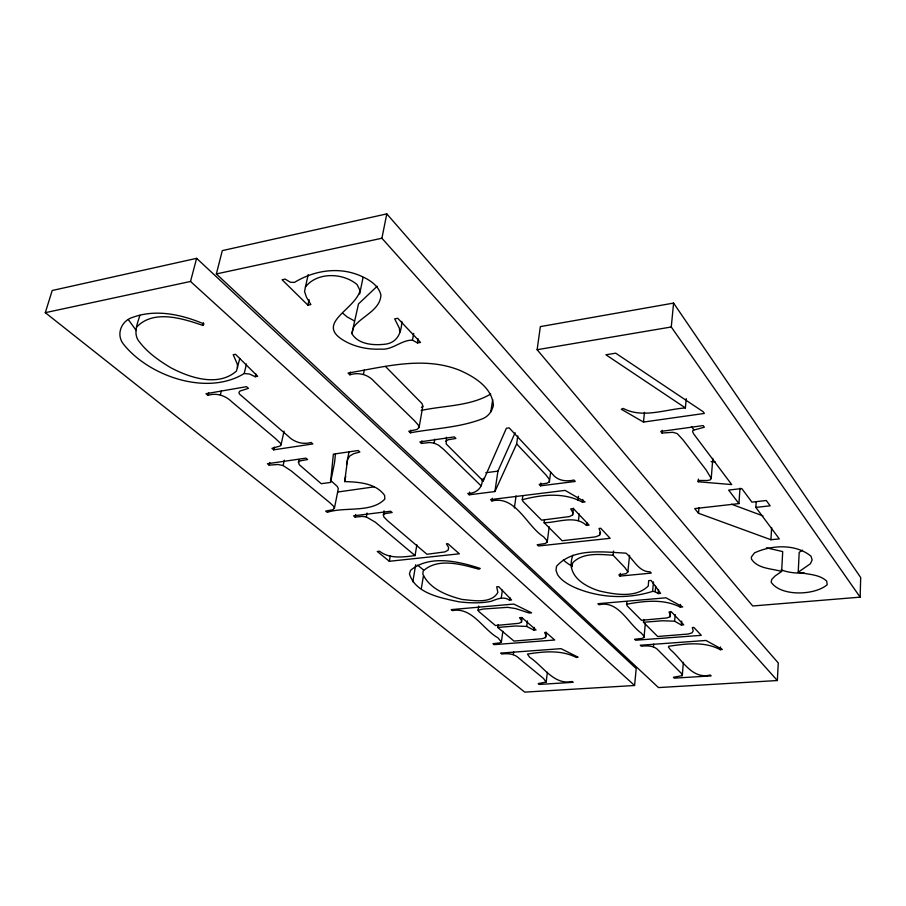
<?xml version="1.0" encoding="UTF-8"?>
<svg xmlns="http://www.w3.org/2000/svg" width="906" height="906" viewBox="0 0 906 906"><rect width="100%" height="100%" fill="white"/><g stroke="black" fill="none" stroke-linecap="round" stroke-linejoin="round"><path stroke-width="1.36" d="M860.134 597.156L860.7 577.575L673.577 303.091L540.361 326.613L537.122 349.716L752.727 605.978L860.134 597.156L671.278 326.987L673.577 303.091M766.431 547.802L782.705 551.595L781.64 571.437L775.049 576.012L771.753 579.421L771.142 582.196C780.995 596.816 815.185 595.378 827.223 584.653L826.691 581.131C819.205 574.042 807.676 574.563 798.231 572.207L799.194 552.32L802.557 550.18M777.348 680.531L778.277 662.988L386.794 213.873L222.31 250.622L216.353 273.94L658.492 687.586L777.348 680.531L381.902 238.244L386.794 213.873M522.841 495.661L522.275 499.738L523.068 501.482L541.607 520.157L569.455 516.579L572.637 514.936L572.785 512.49L570.712 508.889L573.385 508.583L589.115 525.129L586.476 525.423C574.948 514.676 557.688 522.773 544.121 522.683L544.472 520.01M756.193 501.799L755.842 507.405L779.307 538.889L770.938 539.738L771.64 527.485M770.938 539.738L698.503 513.26L694.709 508.606L738.934 503.6L739.998 488.187M720.338 649.727C704.472 641.086 685.683 643.826 668.73 646.25L668.435 646.997L670.349 649.602C682.229 659.545 691.776 679.727 710.27 674.993L711.131 675.876L674.291 678.152L673.396 677.292L682.275 675.627L682.207 674.234L658.492 650.451C654.257 645.412 647.246 645.616 641.267 646.193L640.293 645.253L705.989 640.463L722.275 649.432L720.338 649.727L720.53 646.952M711.244 478.459L706.136 469.965L682.898 439.738L677.224 433.589L672.83 432.309L662.003 433.045L660.746 431.437L703.147 425.582L704.347 427.224L693.011 430.293L692.592 431.562L693.656 433.872L731.697 484.574L698.198 481.765L698.458 480.463L707.405 480.52L710.27 479.886L711.244 478.459L712.807 458.391M698.503 513.26L698.956 507.734M682.275 675.627L683.373 662.309M698.198 481.765L698.413 479.104M643.747 619.455L643.475 622.275L657.688 636.499L688.141 634.03L692.003 632.864L693.215 630.836L692.32 627.541L693.86 627.428L701.301 635.344L635.638 640.225L634.642 639.274L641.822 638.458L644.019 637.45L643.747 635.933L641.357 633.158C628.073 623.758 618.572 600.123 599.002 604.755L597.926 603.702L665.989 597.801L682.739 606.918L680.293 607.122L680.519 604.449M626.726 601.629L626.975 605.65L641.493 620.293L666.997 617.949L670.044 616.726L670.44 614.846L668.979 612.06L671.414 611.856L683.747 624.834L681.346 625.027L681.674 621.086M681.346 625.027L674.63 621.188L675.197 614.596M670.044 616.726L670.508 611.437M685.4 407.915L605.921 354.79L615.695 353.181L703.09 411.686L704.37 413.442L643.475 422.06L621.278 409.252L623.237 408.436C642.716 418.651 665.117 409.387 685.4 407.915L686.227 398.617M572.909 555.185C565.389 574.812 583.623 586.069 599.478 590.984C615.038 594.506 635.91 598.288 648.277 585.978L648.662 580.655L651.086 580.429L660.644 593.373L658.152 593.589L655.174 591.697L655.672 586.261M658.152 593.589L658.526 589.523M653.419 646.816L653.679 644.075M577.303 588.549C601.086 598.073 628.175 599.194 652.603 591.369L653.486 581.879M634.574 685.491L636.205 668.571L196.625 258.335L52.197 290.509L45.3 312.672L524.778 692.127L634.574 685.491L190.52 281.46L45.3 312.672M662.003 433.045L662.275 430.282M644.019 637.45L645.332 623.6M299.014 459.489L298.436 462.207L299.342 464.801L321.245 483.702L330.543 482.445L333.363 454.144L358.221 450.52L359.863 451.992L353.691 453.702L349.795 455.967L347.61 459.387L344.642 481.596C358.55 482.026 375.764 483.034 384.608 495.389L384.835 499.115C370.95 513.362 344.665 506.454 327.259 512.354L325.696 511.086L332.762 509.75L334.427 508.209L338.312 488.628L337.338 486.488L330.362 480.157M335.424 454.133L334.586 462.377L330.543 482.445M577.303 588.549A54.043 22.276 6.3 0 1 557.518 574.551L555.99 570.316L556.522 566.284C573.181 547.586 603.192 552.037 625.933 553.147C633.577 559.172 638.741 572.128 650.021 571.765L651.278 573.113L619.976 576.08L618.832 574.891L625.978 573.668L627.869 571.901L629.557 555.355M643.475 422.06L644.472 412.343M619.976 576.08L620.259 573.339M627.869 571.901L624.97 567.654L613.102 555.242L613.555 551.041M544.121 522.683L562.139 540.735L595.401 536.896L599.5 535.321L599.795 532.671M586.476 525.423L586.794 522.751M578.436 520.61L579.24 513.895M599.5 535.321L600.519 532.683L599.025 528.447L600.712 528.266L610.168 538.323L538.424 545.978L537.179 544.766L544.959 543.566L547.213 542.23L546.669 540.282L543.577 536.771C526.805 526.261 515.854 495.186 491.935 500.95L490.554 499.602L565.106 490.395L585.072 501.935L582.501 502.241L582.818 499.5M572.637 514.936L573.464 508.187M577.937 500.384L578.436 496.273M546.171 682.037L543.419 678.379L518.753 658.062C514.28 653.611 507.7 653.328 501.799 653.996L500.701 653.101L561.029 648.662L578.085 657.19L576.341 657.473C561.199 649.681 543.532 651.505 527.462 654.098L529.659 657.28C543.034 665.887 553.781 685.536 572.207 681.471L573.192 682.309L539.229 684.438L538.221 683.611L546.171 682.037L547.371 672.297M399.761 332.196L399.376 328.232L394.665 318.867L397.734 318.289L420.52 342.4L417.507 342.932L412.457 340.146C401.256 339.897 392.423 350.395 380.577 349.116C369.274 349.614 357.813 347.542 347.61 342.593C311.641 324.405 354.405 310.758 360.101 290.611L357.021 284.507C342.989 272.74 317.27 271.743 305.424 286.987L304.552 291.573L306.488 297.259L310.883 304.563L307.904 305.152L282.094 279.75L285.118 279.116L290.407 282.242L294.461 282.412C313.725 270.645 337.745 266.568 359.116 275.243C368.187 279.037 378.448 284.711 380.916 295.039C380.384 309.943 361.97 316.115 353.838 326.806L351.845 333.544C357.983 344.201 372.593 345.413 383.668 344.359C396.964 343.487 401.517 333.215 401.8 321.392M498.107 624.71L497.734 627.439L514.008 641.086L542.06 638.73L545.435 637.631L546.114 632.195M547.213 542.23L549.195 526.805M478.685 606.069L478.074 610.225L478.832 611.516L495.457 625.536L518.878 623.317L521.482 622.162L521.471 620.361L519.523 617.688L521.765 617.496L536.024 629.93L533.804 630.1L534.155 627.371M533.804 630.1L526.714 626.431L527.439 620.95M446.443 437.27L446.205 443.94L483.204 481.018L506.375 428.255L509.127 427.859L552.581 474.212C557.688 480.882 566.318 481.765 573.962 480.021L575.276 481.448L540.52 485.82L539.172 484.416L546.93 483.215L549.376 481.867L550.644 472.151M521.482 622.162L522.037 618.028M540.52 485.82L540.893 483.057M513.272 654.608L513.634 651.969M545.435 637.631L546.148 635.684L544.619 632.524L546.035 632.411L554.676 640.01L494.087 644.642L492.955 643.713L499.534 642.932L501.38 641.969L502.864 631.267M509.5 600.157C503.747 596.046 497.179 599.013 491.358 601.256C480.724 603.453 469.795 603.056 459.07 601.844C441.437 597.983 415.299 593.702 409.455 573.792L410.543 570.338C429.569 554.461 458.742 561.358 480.237 568.447L478.923 569.24C461.834 564.427 437.768 557.349 423.204 570.984L422.808 573.906C429.387 588.957 447.304 595.695 462.275 599.478C473.476 600.474 491.494 604.053 497.858 592.399L496.692 586.828L498.64 586.646L511.607 599.976L509.5 600.157L509.863 597.541M501.278 597.994L502.377 590.134M514.359 508.006L516.069 495.888M482.117 479.002C483.215 487.688 475.944 493.645 467.79 493.442L469.217 494.801L494.903 491.562L516.647 443.929L517.79 435.911M491.935 500.95L492.332 498.243M494.903 491.562L497.926 471.131L515.118 432.762M483.204 481.018L483.623 478.277M490.803 411.913L492.694 399.603M469.217 494.801L469.636 492.094M421.29 588.73L423.464 575.695M412.808 581.833L415.695 564.778M384.076 510.848L383.351 514.767L383.918 516.998L387.587 520.724L426.975 554.291L444.937 551.89L448.153 550.135L448.64 547.518L446.398 543.827L447.836 543.668L459.342 553.804L389.32 561.29L377.27 551.482L379.557 551.233C389.75 559.138 403.181 557.077 415.039 555.582L416.873 544.778M481.075 485.843L443.634 449.387L438.595 445.208L434.121 443.102L434.789 439.138M434.121 443.102L429.716 442.513L421.46 443.43L421.924 440.792M419.07 427.541L418.21 424.948L414.269 420.531L374.393 381.686C368.266 374.54 358.731 371.992 349.852 374.801L348.029 373.057C384.416 366.907 423.578 355.798 459.58 370.26C474.495 376.783 492.06 387.508 493.43 405.401C492.003 411.12 488.696 416.035 483.204 418.493C460.044 427.711 434.665 428.3 410.395 432.796L408.776 431.245L416.987 429.478L419.07 427.541L422.83 406.171L421.981 403.532L385.56 366.545M389.32 561.29L390.271 555.944M410.395 432.796L410.871 430.146M417.507 342.932L418.232 338.912M412.457 340.146L413.691 333.419M415.039 555.582L375.333 522.207L366.341 516.941L367.066 513.045M366.341 516.941L362.423 516.409L355.129 517.077L355.628 514.483M344.642 481.596L345.707 476.239M363.431 374.28L364.257 370.124M346.522 464.472L348.946 452.196M349.852 374.801L350.407 372.038M359.671 293.997L363.057 277.451M351.845 333.544L358.516 303.906L377.156 286.251M334.427 508.209L333.442 506.103L329.58 502.502L291.234 470.927L283.136 465.571L284.314 460.18M307.904 305.152L309.105 299.716M281.03 444.869L280.645 443.498L275.277 438.345L231.879 401.868C225.526 395.639 216.602 392.57 207.95 395.344L205.979 393.714L246.523 386.669L248.459 388.334L239.897 391.086L238.98 392.4L239.354 393.951L288.346 436.33C294.359 442.355 302.921 444.778 311.109 442.456L312.83 443.951L273.657 449.829L271.891 448.368L280.147 446.012L281.03 444.869L284.065 431.131M283.136 465.571L277.949 464.484L269.173 465.14L269.773 462.456M273.657 449.829L274.258 447.1M305.424 286.987L308.199 274.609M139.864 315.379C137.304 324.099 132.604 334.246 139.683 342.23C147.927 352.887 159.162 360.735 170.6 367.621C189.682 377.791 218.153 387.202 236.443 371.075L239.807 358.38M136.591 327.134C153.465 309.127 182.706 318.493 202.797 325.401L204.02 323.963C181.834 314.609 156.274 308.799 132.888 317.281C121.574 320.554 115.855 333.963 123.148 343.748C148.573 376.239 207.089 396.477 244.201 373.51L249.535 374.042L255.243 376.737L255.877 374.019M244.201 373.51L246.466 363.986M220.373 394.812L221.347 390.814M207.95 395.344L208.607 392.683M202.797 325.401L203.476 322.763M190.52 281.46L196.625 258.335M571.426 567.53L572.852 562.626C583.226 552.264 599.749 554.404 613.102 555.242M421.449 407.485L422.83 406.171M298.436 462.207L300.294 460.837L307.61 459.569L305.911 458.142L267.44 463.736L269.173 465.14M490.712 394.053C469.908 406.375 444.2 405.424 421.165 410.463M445.786 441.245L448.074 439.784L455.922 438.447L454.37 436.896L419.886 441.913L421.46 443.43M522.275 499.738C541.663 494.585 563.985 492.003 582.501 502.241M383.351 514.767L385.276 513.566L392.162 512.513L390.667 511.233L353.612 515.82L355.129 517.077M798.231 572.207L810.383 563.759L812.161 559.919L810.972 556.171C795.751 543.668 771.663 544.88 754.539 552.864L751.414 556.93L751.459 559.093C757.654 568.855 771.629 568.492 781.64 571.437M478.074 610.225L483.147 609.036L507.553 607.337L515.593 608.572L529.093 612.988L531.55 612.773L513.77 604.064L451.211 609.625L452.434 610.633C472.094 606.692 483.147 629.647 497.994 637.858L501.38 641.969M626.454 604.291C644.03 600.905 663.577 598.662 680.293 607.122M216.353 273.94L381.902 238.244M255.243 376.737L257.712 376.296L235.515 354.303L233.227 354.722L237.338 364.167L237.508 367.938M537.122 349.716L671.278 326.987M374.314 486.828L337.983 491.981M485.82 472.728L497.926 471.131M755.842 507.405L770.145 505.808L766.283 500.508L751.912 502.139L741.788 488.549L728.65 490.089L738.934 503.6M497.734 627.439L515.208 626.001L526.714 626.431M643.475 622.275L662.456 620.757L674.63 621.188M804.268 573.022C796.476 573.362 788.447 572.683 781.131 569.84M711.108 461.584L715.287 462.003M652.603 591.369L655.174 591.697M731.572 504.234L762.954 515.899M354.563 320.996L347.168 316.941L343.068 313.499M423.272 569.761L417.587 565.118M136.274 330.554L128.38 319.659M516.647 443.929L546.069 475.061L549.308 479.331L549.376 481.867M691.425 426.5L693.894 429.784M572.332 566.341A53.726 22.729 6.2 0 1 563.441 559.976"/></g></svg>
